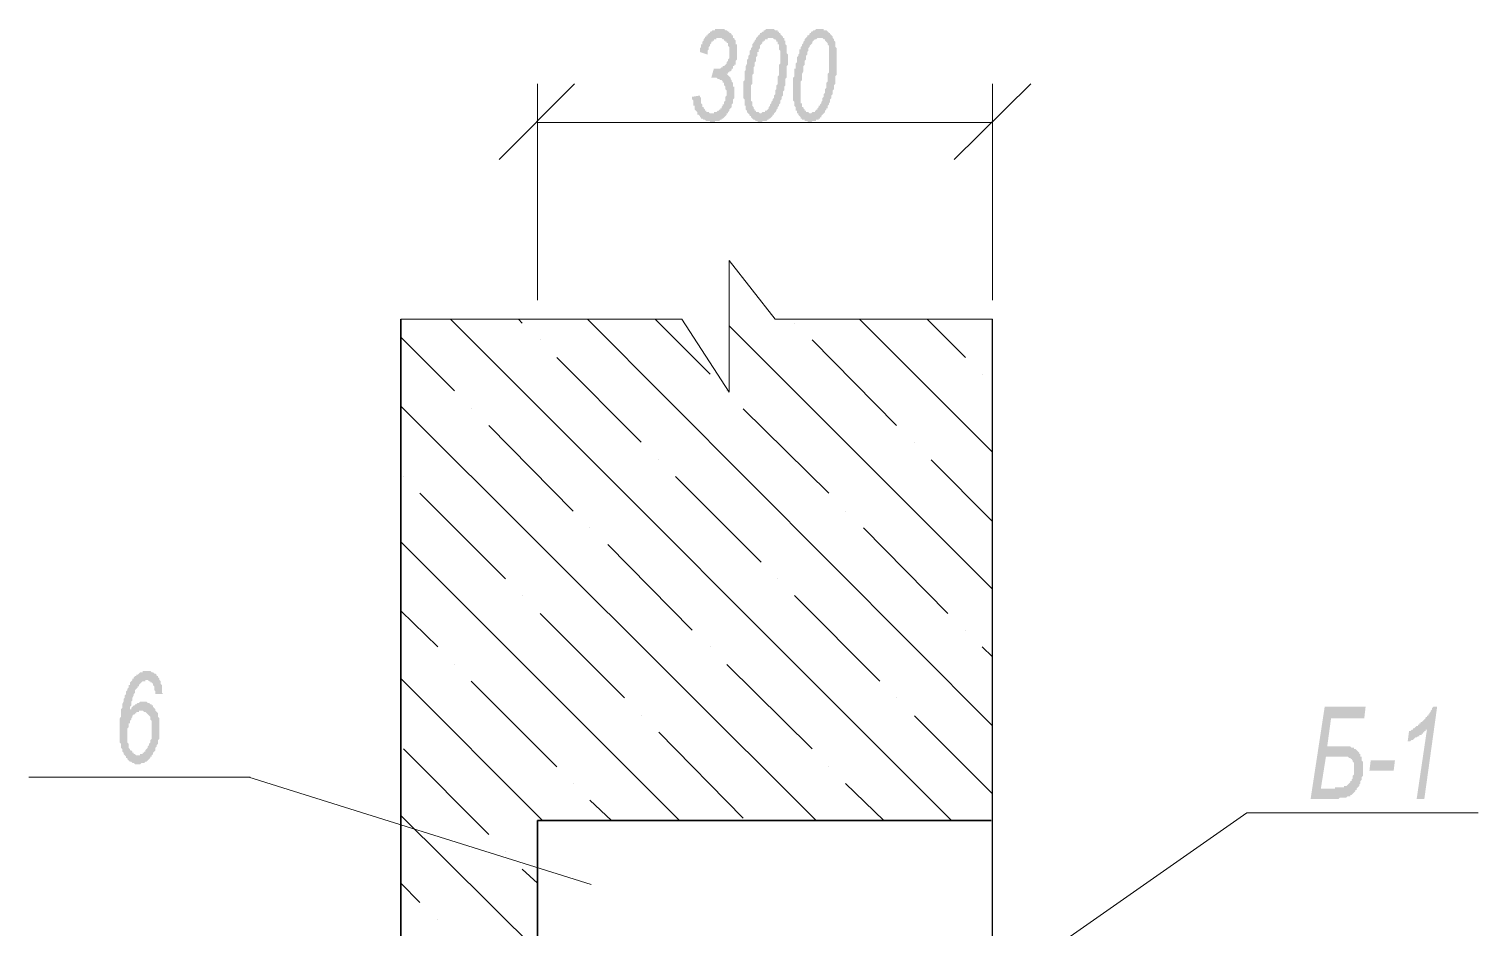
# Model space of a CAD drawing. Header units: millimetres. Extents: x 1372 to 666090, y 1285 to 31551.
# Drawn here: x 620658 to 625389, y 14189 to 17121 of the extents above; entities that cross this region are included whole.
import ezdxf

# ---------------------------------------------------------------- set-up
doc = ezdxf.new("R2010")
doc.units = ezdxf.units.MM
for name, color, linetype in [('PDF _0', 7, 'Continuous'), ('PDF _75-АЗ Штамп', 7, 'Continuous'), ('PDF _надписи', 7, 'Continuous'), ('PDF _план', 7, 'Continuous'), ('PDF _размеры', 7, 'Continuous')]:
    doc.layers.add(name, color=color, linetype=linetype)

msp = doc.modelspace()

# ---------------------------------------------------------------- hatches: boundary and pattern name
at = {"layer": 'PDF _0', "transparency": 33554559}
msp.add_hatch(color=256, dxfattribs=at).paths.add_polyline_path([(622823.3, 16900), (622848.4, 16904.2), (622848.4, 16900), (622852.5, 16895.9), (622852.5, 16891.7), (622852.5, 16887.5), (622852.5, 16883.4), (622852.5, 16879.2), (622856.7, 16875), (622856.7, 16870.8), (622856.7, 16866.7), (622860.9, 16866.7), (622860.9, 16862.5), (622860.9, 16862.5), (622860.9, 16862.5), (622865, 16858.3), (622865, 16854.2), (622869.2, 16854.2), (622869.2, 16850), (622873.4, 16850), (622877.6, 16850), (622877.6, 16850), (622881.7, 16845.8), (622885.9, 16845.8), (622885.9, 16845.8), (622890.1, 16845.8), (622894.2, 16845.8), (622894.2, 16850), (622898.4, 16850), (622902.6, 16850), (622902.6, 16850), (622906.8, 16854.2), (622910.9, 16854.2), (622910.9, 16858.3), (622915.1, 16858.3), (622915.1, 16862.5), (622919.3, 16862.5), (622919.3, 16866.7), (622923.4, 16870.8), (622923.4, 16875), (622927.6, 16875), (622927.6, 16879.2), (622927.6, 16883.4), (622931.8, 16887.5), (622931.8, 16891.7), (622931.8, 16895.9), (622931.8, 16895.9), (622931.8, 16900), (622936, 16904.2), (622936, 16908.4), (622936, 16912.6), (622936, 16916.7), (622936, 16920.9), (622931.8, 16925.1), (622931.8, 16929.2), (622931.8, 16933.4), (622931.8, 16933.4), (622927.6, 16937.6), (622927.6, 16941.8), (622927.6, 16945.9), (622923.4, 16945.9), (622923.4, 16950.1), (622919.3, 16954.3), (622919.3, 16954.3), (622915.1, 16954.3), (622910.9, 16958.4), (622910.9, 16958.4), (622906.8, 16958.4), (622902.6, 16962.6), (622902.6, 16962.6), (622898.4, 16962.6), (622894.2, 16962.6), (622894.2, 16962.6), (622890.1, 16962.6), (622885.9, 16962.6), (622894.2, 16991.8), (622894.2, 16991.8), (622898.4, 16991.8), (622898.4, 16991.8), (622902.6, 16991.8), (622906.8, 16991.8), (622910.9, 16991.8), (622910.9, 16991.8), (622915.1, 16991.8), (622919.3, 16996), (622919.3, 16996), (622923.4, 16996), (622923.4, 17000.2), (622927.6, 17000.2), (622927.6, 17000.2), (622931.8, 17004.3), (622931.8, 17004.3), (622936, 17008.5), (622936, 17012.7), (622940.1, 17016.8), (622940.1, 17016.8), (622940.1, 17021), (622944.3, 17025.2), (622944.3, 17029.4), (622944.3, 17033.5), (622944.3, 17037.7), (622944.3, 17041.9), (622944.3, 17041.9), (622944.3, 17046), (622944.3, 17050.2), (622944.3, 17054.4), (622944.3, 17058.6), (622944.3, 17062.7), (622940.1, 17066.9), (622940.1, 17071.1), (622940.1, 17075.2), (622936, 17075.2), (622936, 17079.4), (622931.8, 17079.4), (622931.8, 17083.6), (622927.6, 17083.6), (622927.6, 17087.8), (622923.4, 17087.8), (622919.3, 17091.9), (622919.3, 17091.9), (622915.1, 17091.9), (622910.9, 17091.9), (622910.9, 17091.9), (622906.8, 17091.9), (622906.8, 17091.9), (622902.6, 17091.9), (622902.6, 17087.8), (622898.4, 17087.8), (622894.2, 17087.8), (622894.2, 17083.6), (622890.1, 17083.6), (622890.1, 17079.4), (622885.9, 17079.4), (622885.9, 17075.2), (622881.7, 17071.1), (622881.7, 17071.1), (622881.7, 17066.9), (622877.6, 17062.7), (622877.6, 17058.6), (622877.6, 17054.4), (622873.4, 17050.2), (622873.4, 17046), (622873.4, 17041.9), (622873.4, 17037.7), (622873.4, 17037.7), (622848.4, 17046), (622848.4, 17050.2), (622848.4, 17054.4), (622848.4, 17058.6), (622852.5, 17062.7), (622852.5, 17066.9), (622852.5, 17071.1), (622856.7, 17071.1), (622856.7, 17075.2), (622856.7, 17079.4), (622860.9, 17083.6), (622860.9, 17087.8), (622860.9, 17087.8), (622865, 17091.9), (622865, 17096.1), (622869.2, 17096.1), (622869.2, 17100.3), (622873.4, 17100.3), (622873.4, 17104.4), (622877.6, 17104.4), (622877.6, 17108.6), (622881.7, 17108.6), (622881.7, 17112.8), (622885.9, 17112.8), (622890.1, 17117), (622890.1, 17117), (622894.2, 17117), (622898.4, 17117), (622898.4, 17121.1), (622902.6, 17121.1), (622906.8, 17121.1), (622906.8, 17121.1), (622910.9, 17121.1), (622915.1, 17121.1), (622915.1, 17121.1), (622919.3, 17121.1), (622923.4, 17121.1), (622927.6, 17121.1), (622927.6, 17121.1), (622931.8, 17117), (622936, 17117), (622936, 17117), (622940.1, 17112.8), (622940.1, 17112.8), (622944.3, 17112.8), (622944.3, 17108.6), (622948.5, 17108.6), (622952.6, 17104.4), (622952.6, 17100.3), (622956.8, 17100.3), (622956.8, 17100.3), (622956.8, 17096.1), (622956.8, 17091.9), (622961, 17091.9), (622961, 17087.8), (622965.2, 17083.6), (622965.2, 17079.4), (622965.2, 17075.2), (622965.2, 17071.1), (622969.3, 17071.1), (622969.3, 17066.9), (622969.3, 17062.7), (622969.3, 17058.6), (622969.3, 17054.4), (622969.3, 17050.2), (622969.3, 17046), (622969.3, 17041.9), (622969.3, 17037.7), (622969.3, 17033.5), (622969.3, 17029.4), (622969.3, 17025.2), (622969.3, 17021), (622965.2, 17016.8), (622965.2, 17012.7), (622965.2, 17008.5), (622965.2, 17004.3), (622961, 17004.3), (622961, 17000.2), (622956.8, 17000.2), (622956.8, 16996), (622956.8, 16991.8), (622952.6, 16991.8), (622952.6, 16987.6), (622948.5, 16983.5), (622944.3, 16983.5), (622944.3, 16979.3), (622940.1, 16979.3), (622940.1, 16975.1), (622936, 16975.1), (622940.1, 16971), (622940.1, 16971), (622944.3, 16966.8), (622944.3, 16966.8), (622948.5, 16962.6), (622948.5, 16958.4), (622952.6, 16954.3), (622952.6, 16954.3), (622952.6, 16950.1), (622956.8, 16945.9), (622956.8, 16941.8), (622956.8, 16937.6), (622956.8, 16933.4), (622961, 16933.4), (622961, 16929.2), (622961, 16925.1), (622961, 16920.9), (622961, 16916.7), (622961, 16912.6), (622961, 16908.4), (622961, 16904.2), (622961, 16900), (622961, 16895.9), (622956.8, 16891.7), (622956.8, 16887.5), (622956.8, 16883.4), (622956.8, 16883.4), (622956.8, 16879.2), (622952.6, 16875), (622952.6, 16870.8), (622952.6, 16866.7), (622948.5, 16862.5), (622948.5, 16862.5), (622944.3, 16858.3), (622944.3, 16854.2), (622940.1, 16850), (622940.1, 16850), (622940.1, 16845.8), (622936, 16845.8), (622936, 16841.6), (622931.8, 16837.5), (622931.8, 16837.5), (622927.6, 16833.3), (622927.6, 16833.3), (622923.4, 16829.1), (622919.3, 16829.1), (622919.3, 16825), (622915.1, 16825), (622915.1, 16825), (622910.9, 16820.8), (622906.8, 16820.8), (622906.8, 16820.8), (622902.6, 16820.8), (622898.4, 16820.8), (622898.4, 16816.6), (622894.2, 16816.6), (622890.1, 16816.6), (622890.1, 16816.6), (622885.9, 16816.6), (622881.7, 16816.6), (622881.7, 16820.8), (622877.6, 16820.8), (622873.4, 16820.8), (622873.4, 16820.8), (622869.2, 16820.8), (622865, 16825), (622865, 16825), (622860.9, 16825), (622856.7, 16829.1), (622856.7, 16829.1), (622852.5, 16829.1), (622852.5, 16833.3), (622848.4, 16833.3), (622848.4, 16837.5), (622844.2, 16841.6), (622844.2, 16841.6), (622840, 16841.6), (622840, 16845.8), (622840, 16850), (622835.8, 16854.2), (622835.8, 16854.2), (622831.7, 16858.3), (622831.7, 16862.5), (622831.7, 16866.7), (622831.7, 16870.8), (622827.5, 16870.8), (622827.5, 16875), (622827.5, 16879.2), (622827.5, 16883.4), (622827.5, 16887.5), (622823.3, 16891.7), (622823.3, 16895.9), (622823.3, 16900)])
h = msp.add_hatch(color=256, dxfattribs=at)
h.paths.add_polyline_path([(622990.2, 16920.9), (622990.2, 16925.1), (622990.2, 16929.2), (622990.2, 16933.4), (622990.2, 16937.6), (622990.2, 16941.8), (622990.2, 16945.9), (622990.2, 16950.1), (622994.4, 16954.3), (622994.4, 16958.4), (622994.4, 16962.6), (622994.4, 16966.8), (622994.4, 16971), (622994.4, 16975.1), (622994.4, 16979.3), (622994.4, 16983.5), (622998.5, 16987.6), (622998.5, 16991.8), (622998.5, 16991.8), (622998.5, 16996), (622998.5, 17000.2), (623002.7, 17008.5), (623002.7, 17012.7), (623002.7, 17016.8), (623002.7, 17021), (623006.9, 17025.2), (623006.9, 17029.4), (623006.9, 17033.5), (623006.9, 17033.5), (623011, 17037.7), (623011, 17041.9), (623011, 17046), (623011, 17050.2), (623015.2, 17054.4), (623015.2, 17054.4), (623015.2, 17058.6), (623015.2, 17058.6), (623019.4, 17062.7), (623019.4, 17066.9), (623019.4, 17071.1), (623023.6, 17075.2), (623023.6, 17079.4), (623027.7, 17079.4), (623027.7, 17083.6), (623031.9, 17087.8), (623031.9, 17091.9), (623031.9, 17091.9), (623036.1, 17096.1), (623036.1, 17096.1), (623040.2, 17100.3), (623040.2, 17100.3), (623044.4, 17104.4), (623044.4, 17108.6), (623048.6, 17108.6), (623052.8, 17112.8), (623052.8, 17112.8), (623056.9, 17112.8), (623056.9, 17117), (623061.1, 17117), (623061.1, 17117), (623065.3, 17121.1), (623069.4, 17121.1), (623069.4, 17121.1), (623073.6, 17121.1), (623077.8, 17121.1), (623077.8, 17121.1), (623082, 17121.1), (623086.1, 17121.1), (623086.1, 17121.1), (623090.3, 17121.1), (623094.5, 17117), (623094.5, 17117), (623098.6, 17117), (623102.8, 17117), (623102.8, 17112.8), (623107, 17112.8), (623107, 17108.6), (623111.2, 17108.6), (623111.2, 17104.4), (623115.3, 17100.3), (623115.3, 17100.3), (623119.5, 17096.1), (623119.5, 17091.9), (623123.7, 17091.9), (623123.7, 17087.8), (623123.7, 17083.6), (623127.8, 17083.6), (623127.8, 17079.4), (623127.8, 17075.2), (623127.8, 17071.1), (623132, 17066.9), (623132, 17062.7), (623132, 17058.6), (623132, 17054.4), (623132, 17050.2), (623132, 17046), (623132, 17041.9), (623136.2, 17037.7), (623136.2, 17033.5), (623136.2, 17029.4), (623136.2, 17025.2), (623136.2, 17021), (623136.2, 17016.8), (623136.2, 17016.8), (623136.2, 17012.7), (623136.2, 17008.5), (623136.2, 17004.3), (623132, 17000.2), (623132, 16996), (623132, 16991.8), (623132, 16987.6), (623132, 16983.5), (623132, 16979.3), (623132, 16975.1), (623132, 16971), (623132, 16966.8), (623132, 16962.6), (623127.8, 16958.4), (623127.8, 16954.3), (623127.8, 16950.1), (623127.8, 16945.9), (623127.8, 16941.8), (623127.8, 16937.6), (623123.7, 16933.4), (623123.7, 16929.2), (623123.7, 16925.1), (623123.7, 16925.1), (623123.7, 16920.9), (623119.5, 16916.7), (623119.5, 16912.6), (623119.5, 16908.4), (623119.5, 16904.2), (623115.3, 16900), (623115.3, 16895.9), (623115.3, 16891.7), (623111.2, 16887.5), (623111.2, 16883.4), (623111.2, 16879.2), (623107, 16875), (623107, 16875), (623107, 16870.8), (623102.8, 16866.7), (623102.8, 16862.5), (623102.8, 16862.5), (623098.6, 16858.3), (623098.6, 16854.2), (623094.5, 16850), (623094.5, 16850), (623090.3, 16845.8), (623090.3, 16845.8), (623090.3, 16841.6), (623086.1, 16841.6), (623086.1, 16837.5), (623082, 16833.3), (623082, 16833.3), (623077.8, 16829.1), (623073.6, 16829.1), (623073.6, 16825), (623069.4, 16825), (623069.4, 16825), (623065.3, 16820.8), (623061.1, 16820.8), (623061.1, 16820.8), (623056.9, 16820.8), (623052.8, 16820.8), (623052.8, 16816.6), (623048.6, 16816.6), (623044.4, 16816.6), (623044.4, 16816.6), (623040.2, 16816.6), (623036.1, 16820.8), (623036.1, 16820.8), (623031.9, 16820.8), (623031.9, 16820.8), (623027.7, 16825), (623023.6, 16825), (623023.6, 16825), (623019.4, 16829.1), (623019.4, 16829.1), (623015.2, 16833.3), (623015.2, 16837.5), (623011, 16837.5), (623011, 16841.6), (623006.9, 16845.8), (623006.9, 16845.8), (623002.7, 16850), (623002.7, 16854.2), (623002.7, 16854.2), (622998.5, 16858.3), (622998.5, 16862.5), (622998.5, 16866.7), (622998.5, 16870.8), (622994.4, 16870.8), (622994.4, 16875), (622994.4, 16879.2), (622994.4, 16883.4), (622994.4, 16887.5), (622994.4, 16891.7), (622990.2, 16895.9), (622990.2, 16900), (622990.2, 16904.2), (622990.2, 16912.6), (622990.2, 16916.7), (622990.2, 16920.9), (622990.2, 16920.9)], flags=0)
h.paths.add_polyline_path([(623015.2, 16912.6), (623015.2, 16908.4), (623015.2, 16900), (623015.2, 16895.9), (623015.2, 16891.7), (623015.2, 16887.5), (623019.4, 16883.4), (623019.4, 16879.2), (623019.4, 16879.2), (623019.4, 16875), (623019.4, 16870.8), (623023.6, 16866.7), (623023.6, 16866.7), (623023.6, 16862.5), (623027.7, 16858.3), (623027.7, 16854.2), (623031.9, 16854.2), (623031.9, 16850), (623036.1, 16850), (623040.2, 16850), (623040.2, 16850), (623044.4, 16845.8), (623048.6, 16845.8), (623048.6, 16845.8), (623048.6, 16845.8), (623052.8, 16850), (623056.9, 16850), (623056.9, 16850), (623061.1, 16850), (623061.1, 16854.2), (623065.3, 16854.2), (623069.4, 16858.3), (623069.4, 16858.3), (623073.6, 16862.5), (623073.6, 16866.7), (623073.6, 16866.7), (623077.8, 16870.8), (623077.8, 16870.8), (623077.8, 16875), (623082, 16879.2), (623082, 16879.2), (623082, 16883.4), (623086.1, 16887.5), (623086.1, 16891.7), (623086.1, 16891.7), (623090.3, 16895.9), (623090.3, 16900), (623090.3, 16904.2), (623094.5, 16908.4), (623094.5, 16912.6), (623094.5, 16916.7), (623094.5, 16920.9), (623098.6, 16925.1), (623098.6, 16929.2), (623098.6, 16933.4), (623098.6, 16937.6), (623102.8, 16941.8), (623102.8, 16945.9), (623102.8, 16950.1), (623102.8, 16954.3), (623102.8, 16962.6), (623102.8, 16966.8), (623107, 16971), (623107, 16975.1), (623107, 16979.3), (623107, 16983.5), (623107, 16987.6), (623107, 16991.8), (623107, 16996), (623107, 17000.2), (623107, 17004.3), (623111.2, 17008.5), (623111.2, 17012.7), (623111.2, 17016.8), (623111.2, 17016.8), (623111.2, 17021), (623111.2, 17025.2), (623111.2, 17029.4), (623111.2, 17033.5), (623111.2, 17037.7), (623111.2, 17041.9), (623111.2, 17046), (623111.2, 17050.2), (623107, 17054.4), (623107, 17058.6), (623107, 17062.7), (623107, 17066.9), (623107, 17071.1), (623102.8, 17071.1), (623102.8, 17075.2), (623102.8, 17079.4), (623098.6, 17079.4), (623098.6, 17083.6), (623094.5, 17087.8), (623094.5, 17087.8), (623090.3, 17087.8), (623086.1, 17091.9), (623086.1, 17091.9), (623082, 17091.9), (623077.8, 17091.9), (623077.8, 17091.9), (623077.8, 17091.9), (623073.6, 17091.9), (623069.4, 17091.9), (623069.4, 17087.8), (623065.3, 17087.8), (623061.1, 17087.8), (623061.1, 17083.6), (623056.9, 17083.6), (623056.9, 17079.4), (623052.8, 17079.4), (623052.8, 17075.2), (623048.6, 17071.1), (623048.6, 17071.1), (623044.4, 17066.9), (623044.4, 17062.7), (623044.4, 17058.6), (623040.2, 17054.4), (623040.2, 17054.4), (623040.2, 17050.2), (623040.2, 17046), (623036.1, 17046), (623036.1, 17041.9), (623036.1, 17037.7), (623036.1, 17033.5), (623031.9, 17029.4), (623031.9, 17025.2), (623031.9, 17021), (623031.9, 17016.8), (623027.7, 17012.7), (623027.7, 17008.5), (623027.7, 17004.3), (623027.7, 17000.2), (623023.6, 16996), (623023.6, 16991.8), (623023.6, 16987.6), (623023.6, 16983.5), (623023.6, 16975.1), (623019.4, 16971), (623019.4, 16966.8), (623019.4, 16962.6), (623019.4, 16958.4), (623019.4, 16954.3), (623019.4, 16950.1), (623019.4, 16945.9), (623019.4, 16941.8), (623015.2, 16937.6), (623015.2, 16933.4), (623015.2, 16929.2), (623015.2, 16925.1), (623015.2, 16920.9), (623015.2, 16916.7), (623015.2, 16916.7), (623015.2, 16912.6), (623015.2, 16912.6)], flags=0)
h = msp.add_hatch(color=256, dxfattribs=at)
h.paths.add_polyline_path([(623152.9, 16920.9), (623152.9, 16925.1), (623152.9, 16929.2), (623152.9, 16933.4), (623152.9, 16937.6), (623152.9, 16941.8), (623152.9, 16945.9), (623152.9, 16950.1), (623152.9, 16954.3), (623152.9, 16958.4), (623152.9, 16962.6), (623157, 16966.8), (623157, 16971), (623157, 16975.1), (623157, 16979.3), (623157, 16983.5), (623157, 16987.6), (623157, 16991.8), (623161.2, 16991.8), (623161.2, 16996), (623161.2, 17000.2), (623161.2, 17008.5), (623165.4, 17012.7), (623165.4, 17016.8), (623165.4, 17021), (623165.4, 17025.2), (623165.4, 17029.4), (623169.6, 17033.5), (623169.6, 17033.5), (623169.6, 17037.7), (623173.7, 17041.9), (623173.7, 17046), (623173.7, 17050.2), (623173.7, 17054.4), (623177.9, 17054.4), (623177.9, 17058.6), (623177.9, 17058.6), (623177.9, 17062.7), (623182.1, 17066.9), (623182.1, 17071.1), (623186.2, 17075.2), (623186.2, 17079.4), (623186.2, 17079.4), (623190.4, 17083.6), (623190.4, 17087.8), (623194.6, 17091.9), (623194.6, 17091.9), (623198.8, 17096.1), (623198.8, 17096.1), (623198.8, 17100.3), (623202.9, 17100.3), (623207.1, 17104.4), (623207.1, 17108.6), (623211.3, 17108.6), (623211.3, 17112.8), (623215.4, 17112.8), (623215.4, 17112.8), (623219.6, 17117), (623219.6, 17117), (623223.8, 17117), (623228, 17121.1), (623228, 17121.1), (623232.1, 17121.1), (623236.3, 17121.1), (623236.3, 17121.1), (623240.5, 17121.1), (623244.6, 17121.1), (623244.6, 17121.1), (623248.8, 17121.1), (623253, 17121.1), (623253, 17117), (623257.2, 17117), (623261.3, 17117), (623261.3, 17117), (623265.5, 17112.8), (623265.5, 17112.8), (623269.7, 17108.6), (623273.8, 17108.6), (623273.8, 17104.4), (623278, 17100.3), (623278, 17100.3), (623282.2, 17096.1), (623282.2, 17091.9), (623282.2, 17091.9), (623286.4, 17087.8), (623286.4, 17083.6), (623286.4, 17083.6), (623290.5, 17079.4), (623290.5, 17075.2), (623290.5, 17071.1), (623290.5, 17066.9), (623290.5, 17062.7), (623294.7, 17058.6), (623294.7, 17054.4), (623294.7, 17050.2), (623294.7, 17046), (623294.7, 17041.9), (623294.7, 17037.7), (623294.7, 17033.5), (623294.7, 17029.4), (623294.7, 17025.2), (623294.7, 17021), (623294.7, 17016.8), (623294.7, 17016.8), (623294.7, 17012.7), (623294.7, 17008.5), (623294.7, 17004.3), (623294.7, 17000.2), (623294.7, 16996), (623294.7, 16991.8), (623294.7, 16987.6), (623294.7, 16983.5), (623294.7, 16979.3), (623294.7, 16975.1), (623294.7, 16971), (623290.5, 16966.8), (623290.5, 16962.6), (623290.5, 16958.4), (623290.5, 16954.3), (623290.5, 16950.1), (623290.5, 16945.9), (623290.5, 16941.8), (623286.4, 16937.6), (623286.4, 16933.4), (623286.4, 16929.2), (623286.4, 16925.1), (623286.4, 16925.1), (623282.2, 16920.9), (623282.2, 16916.7), (623282.2, 16912.6), (623282.2, 16908.4), (623278, 16904.2), (623278, 16900), (623278, 16895.9), (623273.8, 16891.7), (623273.8, 16887.5), (623273.8, 16883.4), (623269.7, 16879.2), (623269.7, 16875), (623269.7, 16875), (623265.5, 16870.8), (623265.5, 16866.7), (623265.5, 16862.5), (623261.3, 16862.5), (623261.3, 16858.3), (623257.2, 16854.2), (623257.2, 16850), (623257.2, 16850), (623253, 16845.8), (623253, 16845.8), (623248.8, 16841.6), (623248.8, 16841.6), (623244.6, 16837.5), (623244.6, 16833.3), (623240.5, 16833.3), (623240.5, 16829.1), (623236.3, 16829.1), (623236.3, 16825), (623232.1, 16825), (623228, 16825), (623228, 16820.8), (623223.8, 16820.8), (623219.6, 16820.8), (623219.6, 16820.8), (623215.4, 16820.8), (623211.3, 16816.6), (623211.3, 16816.6), (623207.1, 16816.6), (623207.1, 16816.6), (623202.9, 16816.6), (623198.8, 16820.8), (623198.8, 16820.8), (623194.6, 16820.8), (623190.4, 16820.8), (623190.4, 16825), (623186.2, 16825), (623182.1, 16825), (623182.1, 16829.1), (623177.9, 16829.1), (623177.9, 16833.3), (623173.7, 16837.5), (623173.7, 16837.5), (623169.6, 16841.6), (623169.6, 16845.8), (623165.4, 16845.8), (623165.4, 16850), (623165.4, 16854.2), (623161.2, 16854.2), (623161.2, 16858.3), (623161.2, 16862.5), (623161.2, 16866.7), (623157, 16870.8), (623157, 16870.8), (623157, 16875), (623157, 16879.2), (623157, 16883.4), (623152.9, 16887.5), (623152.9, 16891.7), (623152.9, 16895.9), (623152.9, 16900), (623152.9, 16904.2), (623152.9, 16912.6), (623152.9, 16916.7), (623152.9, 16920.9), (623152.9, 16920.9)], flags=0)
h.paths.add_polyline_path([(623177.9, 16912.6), (623177.9, 16908.4), (623177.9, 16900), (623177.9, 16895.9), (623177.9, 16891.7), (623177.9, 16887.5), (623177.9, 16883.4), (623177.9, 16879.2), (623182.1, 16879.2), (623182.1, 16875), (623182.1, 16870.8), (623182.1, 16866.7), (623186.2, 16866.7), (623186.2, 16862.5), (623190.4, 16858.3), (623190.4, 16854.2), (623194.6, 16854.2), (623194.6, 16850), (623198.8, 16850), (623198.8, 16850), (623202.9, 16850), (623207.1, 16845.8), (623207.1, 16845.8), (623211.3, 16845.8), (623211.3, 16845.8), (623215.4, 16850), (623215.4, 16850), (623219.6, 16850), (623223.8, 16850), (623223.8, 16854.2), (623228, 16854.2), (623228, 16858.3), (623232.1, 16858.3), (623232.1, 16862.5), (623236.3, 16866.7), (623236.3, 16866.7), (623236.3, 16870.8), (623240.5, 16870.8), (623240.5, 16875), (623244.6, 16879.2), (623244.6, 16879.2), (623244.6, 16883.4), (623248.8, 16887.5), (623248.8, 16891.7), (623248.8, 16891.7), (623248.8, 16895.9), (623253, 16900), (623253, 16904.2), (623253, 16908.4), (623257.2, 16912.6), (623257.2, 16916.7), (623257.2, 16920.9), (623257.2, 16925.1), (623261.3, 16929.2), (623261.3, 16933.4), (623261.3, 16937.6), (623261.3, 16941.8), (623261.3, 16945.9), (623265.5, 16950.1), (623265.5, 16954.3), (623265.5, 16962.6), (623265.5, 16966.8), (623265.5, 16971), (623265.5, 16975.1), (623269.7, 16979.3), (623269.7, 16983.5), (623269.7, 16987.6), (623269.7, 16991.8), (623269.7, 16996), (623269.7, 17000.2), (623269.7, 17004.3), (623269.7, 17008.5), (623269.7, 17012.7), (623269.7, 17016.8), (623269.7, 17016.8), (623269.7, 17021), (623269.7, 17025.2), (623269.7, 17029.4), (623269.7, 17033.5), (623269.7, 17037.7), (623269.7, 17041.9), (623269.7, 17046), (623269.7, 17050.2), (623269.7, 17054.4), (623269.7, 17058.6), (623269.7, 17062.7), (623269.7, 17066.9), (623265.5, 17071.1), (623265.5, 17071.1), (623265.5, 17075.2), (623261.3, 17079.4), (623261.3, 17079.4), (623257.2, 17083.6), (623257.2, 17087.8), (623253, 17087.8), (623253, 17087.8), (623248.8, 17091.9), (623248.8, 17091.9), (623244.6, 17091.9), (623240.5, 17091.9), (623240.5, 17091.9), (623236.3, 17091.9), (623236.3, 17091.9), (623232.1, 17091.9), (623228, 17087.8), (623228, 17087.8), (623223.8, 17087.8), (623219.6, 17083.6), (623219.6, 17083.6), (623215.4, 17079.4), (623215.4, 17079.4), (623215.4, 17075.2), (623211.3, 17071.1), (623211.3, 17071.1), (623207.1, 17066.9), (623207.1, 17062.7), (623202.9, 17058.6), (623202.9, 17054.4), (623202.9, 17054.4), (623202.9, 17050.2), (623198.8, 17046), (623198.8, 17046), (623198.8, 17041.9), (623198.8, 17037.7), (623194.6, 17033.5), (623194.6, 17029.4), (623194.6, 17025.2), (623194.6, 17021), (623190.4, 17016.8), (623190.4, 17012.7), (623190.4, 17008.5), (623190.4, 17004.3), (623186.2, 17000.2), (623186.2, 16996), (623186.2, 16991.8), (623186.2, 16987.6), (623186.2, 16983.5), (623182.1, 16975.1), (623182.1, 16971), (623182.1, 16966.8), (623182.1, 16962.6), (623182.1, 16958.4), (623182.1, 16954.3), (623177.9, 16950.1), (623177.9, 16945.9), (623177.9, 16941.8), (623177.9, 16937.6), (623177.9, 16933.4), (623177.9, 16929.2), (623177.9, 16925.1), (623177.9, 16920.9), (623177.9, 16916.7), (623177.9, 16916.7), (623177.9, 16912.6), (623177.9, 16912.6)], flags=0)
at = {"layer": 'PDF _75-АЗ Штамп', "transparency": 33554559}
h = msp.add_hatch(color=256, dxfattribs=at)
h.paths.add_polyline_path([(620987.9, 14901.9), (620992.1, 14901.9), (620992.1, 14906.1), (620996.3, 14910.3), (620996.3, 14910.3), (621000.4, 14914.5), (621004.6, 14914.5), (621004.6, 14918.6), (621008.8, 14918.6), (621008.8, 14918.6), (621013, 14922.8), (621017.1, 14922.8), (621017.1, 14922.8), (621021.3, 14927), (621025.5, 14927), (621025.5, 14927), (621029.6, 14927), (621029.6, 14927), (621033.8, 14927), (621038, 14927), (621038, 14927), (621042.2, 14927), (621046.3, 14922.8), (621046.3, 14922.8), (621050.5, 14922.8), (621054.7, 14918.6), (621054.7, 14918.6), (621058.8, 14918.6), (621058.8, 14914.5), (621063, 14914.5), (621063, 14910.3), (621067.2, 14906.1), (621067.2, 14906.1), (621071.4, 14901.9), (621071.4, 14901.9), (621071.4, 14897.8), (621075.5, 14893.6), (621075.5, 14893.6), (621079.7, 14889.4), (621079.7, 14885.3), (621079.7, 14881.1), (621079.7, 14876.9), (621083.9, 14872.7), (621083.9, 14868.6), (621083.9, 14864.4), (621083.9, 14860.2), (621083.9, 14856.1), (621083.9, 14851.9), (621083.9, 14847.7), (621083.9, 14843.5), (621083.9, 14839.4), (621083.9, 14835.2), (621083.9, 14831), (621083.9, 14826.9), (621083.9, 14822.7), (621083.9, 14818.5), (621083.9, 14814.3), (621083.9, 14814.3), (621083.9, 14810.2), (621083.9, 14806), (621079.7, 14801.8), (621079.7, 14797.7), (621079.7, 14793.5), (621079.7, 14789.3), (621075.5, 14785.1), (621075.5, 14781), (621075.5, 14781), (621071.4, 14776.8), (621071.4, 14772.6), (621071.4, 14768.5), (621067.2, 14764.3), (621067.2, 14764.3), (621063, 14760.1), (621063, 14755.9), (621063, 14755.9), (621058.8, 14751.8), (621058.8, 14747.6), (621054.7, 14747.6), (621054.7, 14743.4), (621050.5, 14739.3), (621050.5, 14739.3), (621046.3, 14735.1), (621046.3, 14735.1), (621042.2, 14730.9), (621038, 14730.9), (621038, 14730.9), (621033.8, 14726.7), (621033.8, 14726.7), (621029.6, 14726.7), (621025.5, 14726.7), (621025.5, 14726.7), (621021.3, 14722.6), (621017.1, 14722.6), (621017.1, 14722.6), (621013, 14722.6), (621013, 14722.6), (621008.8, 14722.6), (621004.6, 14722.6), (621000.4, 14726.7), (621000.4, 14726.7), (620996.3, 14726.7), (620996.3, 14726.7), (620992.1, 14730.9), (620987.9, 14730.9), (620987.9, 14730.9), (620983.8, 14735.1), (620983.8, 14735.1), (620979.6, 14739.3), (620979.6, 14743.4), (620975.4, 14743.4), (620975.4, 14747.6), (620971.2, 14751.8), (620971.2, 14751.8), (620971.2, 14751.8), (620967.1, 14755.9), (620967.1, 14760.1), (620962.9, 14764.3), (620962.9, 14764.3), (620962.9, 14768.5), (620962.9, 14772.6), (620958.7, 14776.8), (620958.7, 14781), (620958.7, 14781), (620958.7, 14785.1), (620958.7, 14789.3), (620954.6, 14793.5), (620954.6, 14797.7), (620954.6, 14801.8), (620954.6, 14806), (620954.6, 14810.2), (620954.6, 14814.3), (620954.6, 14822.7), (620954.6, 14826.9), (620954.6, 14826.9), (620954.6, 14831), (620954.6, 14835.2), (620954.6, 14839.4), (620954.6, 14843.5), (620954.6, 14847.7), (620954.6, 14851.9), (620954.6, 14856.1), (620954.6, 14860.2), (620954.6, 14864.4), (620954.6, 14868.6), (620954.6, 14872.7), (620958.7, 14876.9), (620958.7, 14881.1), (620958.7, 14885.3), (620958.7, 14889.4), (620958.7, 14893.6), (620958.7, 14897.8), (620958.7, 14901.9), (620962.9, 14906.1), (620962.9, 14910.3), (620962.9, 14914.5), (620962.9, 14918.6), (620962.9, 14918.6), (620967.1, 14927), (620967.1, 14931.1), (620967.1, 14935.3), (620971.2, 14939.5), (620971.2, 14943.7), (620971.2, 14943.7), (620971.2, 14947.8), (620975.4, 14952), (620975.4, 14956.2), (620975.4, 14960.3), (620979.6, 14964.5), (620979.6, 14968.7), (620979.6, 14968.7), (620983.8, 14972.9), (620983.8, 14977), (620983.8, 14981.2), (620987.9, 14981.2), (620987.9, 14985.4), (620987.9, 14989.5), (620992.1, 14993.7), (620992.1, 14993.7), (620996.3, 14997.9), (620996.3, 15002.1), (621000.4, 15002.1), (621000.4, 15006.2), (621004.6, 15010.4), (621008.8, 15010.4), (621008.8, 15014.6), (621013, 15014.6), (621013, 15014.6), (621017.1, 15018.7), (621017.1, 15018.7), (621021.3, 15022.9), (621021.3, 15022.9), (621025.5, 15022.9), (621029.6, 15022.9), (621029.6, 15027.1), (621033.8, 15027.1), (621038, 15027.1), (621038, 15027.1), (621042.2, 15027.1), (621046.3, 15027.1), (621046.3, 15027.1), (621050.5, 15027.1), (621054.7, 15027.1), (621054.7, 15027.1), (621058.8, 15022.9), (621063, 15022.9), (621063, 15022.9), (621067.2, 15018.7), (621071.4, 15018.7), (621071.4, 15018.7), (621075.5, 15014.6), (621075.5, 15010.4), (621079.7, 15010.4), (621079.7, 15006.2), (621079.7, 15006.2), (621083.9, 15002.1), (621083.9, 14997.9), (621083.9, 14997.9), (621088, 14993.7), (621088, 14989.5), (621088, 14985.4), (621092.2, 14981.2), (621092.2, 14977), (621092.2, 14977), (621092.2, 14972.9), (621092.2, 14964.5), (621092.2, 14960.3), (621092.2, 14956.2), (621096.4, 14952), (621071.4, 14952), (621071.4, 14956.2), (621071.4, 14960.3), (621067.2, 14964.5), (621067.2, 14968.7), (621067.2, 14972.9), (621067.2, 14977), (621063, 14981.2), (621063, 14981.2), (621063, 14985.4), (621063, 14985.4), (621058.8, 14989.5), (621054.7, 14989.5), (621054.7, 14993.7), (621050.5, 14993.7), (621050.5, 14993.7), (621046.3, 14997.9), (621042.2, 14997.9), (621042.2, 14997.9), (621038, 14997.9), (621038, 14993.7), (621033.8, 14993.7), (621033.8, 14993.7), (621029.6, 14993.7), (621025.5, 14989.5), (621025.5, 14989.5), (621021.3, 14985.4), (621021.3, 14985.4), (621017.1, 14981.2), (621017.1, 14977), (621013, 14977), (621013, 14972.9), (621008.8, 14968.7), (621008.8, 14968.7), (621004.6, 14964.5), (621004.6, 14960.3), (621004.6, 14956.2), (621000.4, 14952), (621000.4, 14947.8), (621000.4, 14947.8), (620996.3, 14939.5), (620996.3, 14935.3), (620996.3, 14931.1), (620996.3, 14931.1), (620992.1, 14927), (620992.1, 14922.8), (620992.1, 14918.6), (620992.1, 14914.5), (620987.9, 14910.3), (620987.9, 14906.1), (620987.9, 14901.9), (620987.9, 14901.9)], flags=0)
h.paths.add_polyline_path([(620979.6, 14814.3), (620979.6, 14806), (620979.6, 14801.8), (620979.6, 14797.7), (620979.6, 14797.7), (620979.6, 14793.5), (620983.8, 14789.3), (620983.8, 14785.1), (620983.8, 14781), (620983.8, 14776.8), (620987.9, 14772.6), (620987.9, 14772.6), (620987.9, 14768.5), (620992.1, 14768.5), (620996.3, 14764.3), (620996.3, 14760.1), (621000.4, 14760.1), (621000.4, 14755.9), (621004.6, 14755.9), (621004.6, 14755.9), (621008.8, 14751.8), (621013, 14751.8), (621013, 14751.8), (621013, 14751.8), (621017.1, 14751.8), (621021.3, 14751.8), (621021.3, 14755.9), (621025.5, 14755.9), (621029.6, 14755.9), (621029.6, 14760.1), (621033.8, 14760.1), (621033.8, 14764.3), (621038, 14764.3), (621038, 14768.5), (621042.2, 14772.6), (621042.2, 14772.6), (621046.3, 14776.8), (621046.3, 14781), (621046.3, 14781), (621050.5, 14785.1), (621050.5, 14789.3), (621054.7, 14793.5), (621054.7, 14793.5), (621054.7, 14797.7), (621054.7, 14801.8), (621058.8, 14806), (621058.8, 14810.2), (621058.8, 14814.3), (621058.8, 14818.5), (621058.8, 14822.7), (621058.8, 14826.9), (621058.8, 14831), (621058.8, 14835.2), (621058.8, 14839.4), (621058.8, 14843.5), (621058.8, 14847.7), (621058.8, 14851.9), (621058.8, 14856.1), (621058.8, 14860.2), (621058.8, 14864.4), (621058.8, 14864.4), (621054.7, 14868.6), (621054.7, 14872.7), (621054.7, 14876.9), (621050.5, 14881.1), (621050.5, 14881.1), (621046.3, 14885.3), (621046.3, 14885.3), (621042.2, 14889.4), (621042.2, 14889.4), (621038, 14893.6), (621038, 14893.6), (621033.8, 14893.6), (621029.6, 14897.8), (621029.6, 14897.8), (621025.5, 14897.8), (621025.5, 14897.8), (621021.3, 14897.8), (621021.3, 14897.8), (621017.1, 14897.8), (621017.1, 14893.6), (621013, 14893.6), (621008.8, 14893.6), (621008.8, 14889.4), (621004.6, 14889.4), (621004.6, 14885.3), (621000.4, 14885.3), (620996.3, 14881.1), (620996.3, 14876.9), (620992.1, 14872.7), (620992.1, 14872.7), (620992.1, 14868.6), (620992.1, 14868.6), (620987.9, 14864.4), (620987.9, 14860.2), (620987.9, 14856.1), (620983.8, 14856.1), (620983.8, 14851.9), (620983.8, 14847.7), (620983.8, 14843.5), (620979.6, 14839.4), (620979.6, 14835.2), (620979.6, 14831), (620979.6, 14826.9), (620979.6, 14822.7), (620979.6, 14818.5), (620979.6, 14814.3), (620979.6, 14814.3)], flags=0)
h = msp.add_hatch(color=256, dxfattribs=at)
h.paths.add_polyline_path([(624888.2, 14910.3), (625021.7, 14910.3), (625017.5, 14872.7), (624909, 14872.7), (624896.5, 14781), (624938.2, 14781), (624942.4, 14781), (624946.6, 14781), (624950.7, 14781), (624954.9, 14781), (624959.1, 14781), (624959.1, 14781), (624963.3, 14781), (624967.4, 14781), (624967.4, 14781), (624971.6, 14781), (624975.8, 14776.8), (624975.8, 14776.8), (624979.9, 14776.8), (624979.9, 14776.8), (624984.1, 14776.8), (624984.1, 14776.8), (624984.1, 14772.6), (624988.3, 14772.6), (624992.5, 14768.5), (624992.5, 14768.5), (624996.6, 14764.3), (624996.6, 14764.3), (625000.8, 14760.1), (625000.8, 14755.9), (625005, 14755.9), (625005, 14751.8), (625005, 14747.6), (625009.1, 14747.6), (625009.1, 14743.4), (625009.1, 14739.3), (625009.1, 14735.1), (625013.3, 14730.9), (625013.3, 14726.7), (625013.3, 14722.6), (625013.3, 14718.4), (625013.3, 14714.2), (625013.3, 14710.1), (625013.3, 14705.9), (625013.3, 14701.7), (625013.3, 14697.5), (625013.3, 14693.4), (625013.3, 14689.2), (625013.3, 14685), (625009.1, 14680.9), (625009.1, 14676.7), (625009.1, 14676.7), (625009.1, 14672.5), (625005, 14668.3), (625005, 14664.2), (625005, 14660), (625000.8, 14655.8), (625000.8, 14655.8), (625000.8, 14651.7), (624996.6, 14647.5), (624996.6, 14647.5), (624992.5, 14643.3), (624992.5, 14639.1), (624988.3, 14639.1), (624988.3, 14635), (624984.1, 14630.8), (624984.1, 14630.8), (624979.9, 14626.6), (624979.9, 14626.6), (624975.8, 14622.5), (624971.6, 14622.5), (624971.6, 14622.5), (624971.6, 14618.3), (624967.4, 14618.3), (624967.4, 14618.3), (624963.3, 14618.3), (624963.3, 14618.3), (624959.1, 14614.1), (624954.9, 14614.1), (624954.9, 14614.1), (624950.7, 14614.1), (624946.6, 14614.1), (624946.6, 14614.1), (624942.4, 14614.1), (624938.2, 14614.1), (624938.2, 14614.1), (624934.1, 14609.9), (624929.9, 14609.9), (624925.7, 14609.9), (624921.5, 14609.9), (624917.4, 14609.9), (624913.2, 14609.9), (624842.3, 14609.9)], flags=0)
h.paths.add_polyline_path([(624875.7, 14643.3), (624900.7, 14643.3), (624904.9, 14643.3), (624909, 14643.3), (624913.2, 14643.3), (624917.4, 14643.3), (624921.5, 14643.3), (624921.5, 14647.5), (624925.7, 14647.5), (624929.9, 14647.5), (624934.1, 14647.5), (624934.1, 14647.5), (624938.2, 14647.5), (624938.2, 14647.5), (624942.4, 14647.5), (624946.6, 14647.5), (624946.6, 14647.5), (624950.7, 14647.5), (624950.7, 14651.7), (624954.9, 14651.7), (624954.9, 14651.7), (624954.9, 14651.7), (624959.1, 14651.7), (624963.3, 14655.8), (624963.3, 14655.8), (624967.4, 14660), (624967.4, 14660), (624971.6, 14664.2), (624971.6, 14668.3), (624975.8, 14668.3), (624975.8, 14672.5), (624975.8, 14672.5), (624979.9, 14676.7), (624979.9, 14680.9), (624979.9, 14685), (624984.1, 14689.2), (624984.1, 14693.4), (624984.1, 14697.5), (624984.1, 14697.5), (624984.1, 14701.7), (624984.1, 14705.9), (624984.1, 14710.1), (624984.1, 14714.2), (624984.1, 14718.4), (624984.1, 14722.6), (624984.1, 14726.7), (624984.1, 14726.7), (624979.9, 14730.9), (624979.9, 14730.9), (624979.9, 14735.1), (624975.8, 14739.3), (624975.8, 14739.3), (624971.6, 14743.4), (624967.4, 14743.4), (624967.4, 14743.4), (624967.4, 14743.4), (624963.3, 14747.6), (624963.3, 14747.6), (624959.1, 14747.6), (624954.9, 14747.6), (624954.9, 14747.6), (624950.7, 14747.6), (624946.6, 14747.6), (624942.4, 14747.6), (624942.4, 14747.6), (624938.2, 14747.6), (624934.1, 14747.6), (624892.3, 14747.6)], flags=0)
msp.add_hatch(color=256, dxfattribs=at).paths.add_polyline_path([(625188.5, 14609.9), (625221.9, 14835.2), (625217.7, 14835.2), (625217.7, 14831), (625213.5, 14831), (625213.5, 14826.9), (625209.4, 14826.9), (625209.4, 14822.7), (625205.2, 14822.7), (625205.2, 14818.5), (625201, 14818.5), (625196.9, 14818.5), (625196.9, 14814.3), (625192.7, 14814.3), (625188.5, 14810.2), (625188.5, 14810.2), (625184.3, 14810.2), (625180.2, 14806), (625180.2, 14806), (625176, 14801.8), (625171.8, 14801.8), (625171.8, 14801.8), (625167.7, 14797.7), (625163.5, 14797.7), (625159.3, 14797.7), (625163.5, 14831), (625167.7, 14831), (625171.8, 14835.2), (625171.8, 14835.2), (625176, 14835.2), (625176, 14839.4), (625180.2, 14839.4), (625184.3, 14843.5), (625184.3, 14843.5), (625188.5, 14847.7), (625192.7, 14847.7), (625192.7, 14851.9), (625196.9, 14851.9), (625196.9, 14856.1), (625201, 14856.1), (625201, 14860.2), (625205.2, 14860.2), (625209.4, 14864.4), (625213.5, 14868.6), (625213.5, 14868.6), (625217.7, 14872.7), (625217.7, 14876.9), (625221.9, 14876.9), (625221.9, 14881.1), (625226.1, 14881.1), (625226.1, 14885.3), (625230.2, 14885.3), (625230.2, 14889.4), (625230.2, 14889.4), (625234.4, 14893.6), (625234.4, 14893.6), (625234.4, 14897.8), (625238.6, 14901.9), (625238.6, 14906.1), (625242.7, 14910.3), (625242.7, 14910.3), (625255.3, 14910.3), (625213.5, 14609.9)])

# ---------------------------------------------------------------- linework, layer by layer
at = {"layer": 'PDF _0', "lineweight": 9}
for points in [[(622439.6, 16941.8), (622193.5, 16695.6)], [(622318.6, 16236.8), (622318.6, 16941.8)], [(623678.5, 16695.6), (623928.8, 16941.8)], [(623803.6, 16236.8), (623803.6, 16941.8)], [(623803.6, 16816.6), (622318.6, 16816.6)], [(620658.4, 14680.9), (621380, 14680.9)]]:
    msp.add_lwpolyline(points, dxfattribs=at)
at = {"layer": 'PDF _0', "lineweight": 30}
for points in [[(621872.3, 11080.9), (621872.3, 16174.2)], [(623799.4, 14539), (622318.6, 14539), (622318.6, 13054), (623799.4, 13054)]]:
    msp.add_lwpolyline(points, dxfattribs=at)
at = {"layer": 'PDF _75-АЗ Штамп', "lineweight": 50, "transparency": 33554559}
msp.add_solid([(625034.2, 14701.7), (625038.3, 14735.1), (625113.4, 14701.7), (625117.6, 14735.1)], dxfattribs=at)
at = {"layer": 'PDF _надписи', "lineweight": 18}
for points in [[(623670.1, 14539), (622034.9, 16174.2)], [(622268.5, 16161.7), (622256, 16174.2)], [(623803.6, 14847.7), (622481.3, 16174.2)], [(622881.7, 15994.8), (622702.4, 16174.2)], [(623803.6, 15294.1), (622944.3, 16153.4)], [(623157, 16161.7), (623157, 16161.7)], [(623803.6, 15740.4), (623369.8, 16174.2)], [(623716, 16049.1), (623590.9, 16174.2)], [(622047.5, 15940.6), (621872.3, 16115.8)], [(622326.9, 16107.5), (622326.9, 16107.5)], [(623490.8, 15828), (623215.4, 16107.5)], [(622656.5, 15773.8), (622381.2, 16049.1)], [(623770.2, 15994.8), (623770.2, 15994.8)], [(622936, 15940.6), (622936, 15940.6)], [(623228, 14539), (621872.3, 15890.6)], [(622101.7, 15882.2), (622101.7, 15882.2)], [(623269.7, 15606.9), (622990.2, 15882.2)], [(622435.4, 15548.5), (622160.1, 15828)], [(623549.2, 15773.8), (623549.2, 15773.8)], [(622714.9, 15715.4), (622714.9, 15715.4)], [(623803.6, 15515.1), (623603.4, 15715.4)], [(621880.6, 15661.1), (621880.6, 15661.1)], [(623048.6, 15381.7), (622769.1, 15661.1)], [(622214.3, 15327.4), (621934.8, 15606.9)], [(623323.9, 15548.5), (623323.9, 15548.5)], [(622489.6, 15494.3), (622489.6, 15494.3)], [(623657.6, 15214.8), (623382.3, 15494.3)], [(622781.6, 14539), (621872.3, 15448.4)], [(622823.3, 15160.6), (622548, 15440.1)], [(623102.8, 15327.4), (623102.8, 15327.4)], [(622268.5, 15273.2), (622268.5, 15273.2)], [(623436.5, 14993.7), (623157, 15273.2)], [(621993.2, 15106.3), (621872.3, 15223.1)], [(622602.3, 14939.5), (622326.9, 15214.8)], [(623716, 15160.6), (623716, 15160.6)], [(622881.7, 15106.3), (622881.7, 15106.3)], [(623803.6, 15073), (623770.2, 15106.3)], [(622047.5, 15047.9), (622047.5, 15047.9)], [(623215.4, 14772.6), (622936, 15047.9)], [(622335.3, 14539), (621872.3, 15002.1)], [(622381.2, 14714.2), (622101.7, 14993.7)], [(623490.8, 14939.5), (623490.8, 14939.5)], [(622656.5, 14881.1), (622656.5, 14881.1)], [(623803.6, 14626.6), (623549.2, 14881.1)], [(622990.2, 14547.4), (622714.9, 14826.9)], [(622160.1, 14493.1), (621880.6, 14772.6)], [(623269.7, 14714.2), (623269.7, 14714.2)], [(622435.4, 14660), (622435.4, 14660)], [(623449, 14539), (623323.9, 14660)], [(622560.5, 14539), (622489.6, 14605.8)], [(622318.6, 14113.5), (621872.3, 14555.7)], [(622214.3, 14438.9), (622214.3, 14438.9)], [(622318.6, 14334.6), (622268.5, 14380.5)], [(621934.8, 14272.1), (621872.3, 14334.6)], [(621993.2, 14217.8), (621993.2, 14217.8)]]:
    msp.add_lwpolyline(points, dxfattribs=at)
at = {"layer": 'PDF _план', "lineweight": 25}
msp.add_lwpolyline([(623803.6, 13967.5), (623803.6, 16174.2)], dxfattribs=at)
at = {"layer": 'PDF _размеры', "lineweight": 9}
for points in [[(621872.3, 16174.2), (622790, 16174.2), (622944.3, 15936.4), (622944.3, 16366.1), (623094.5, 16174.2), (623803.6, 16174.2)], [(622493.8, 14330.5), (621375.9, 14680.9)], [(623524.1, 13788.2), (624633.7, 14564.1), (625388.7, 14564.1)]]:
    msp.add_lwpolyline(points, dxfattribs=at)

doc.saveas('drawing.dxf')
